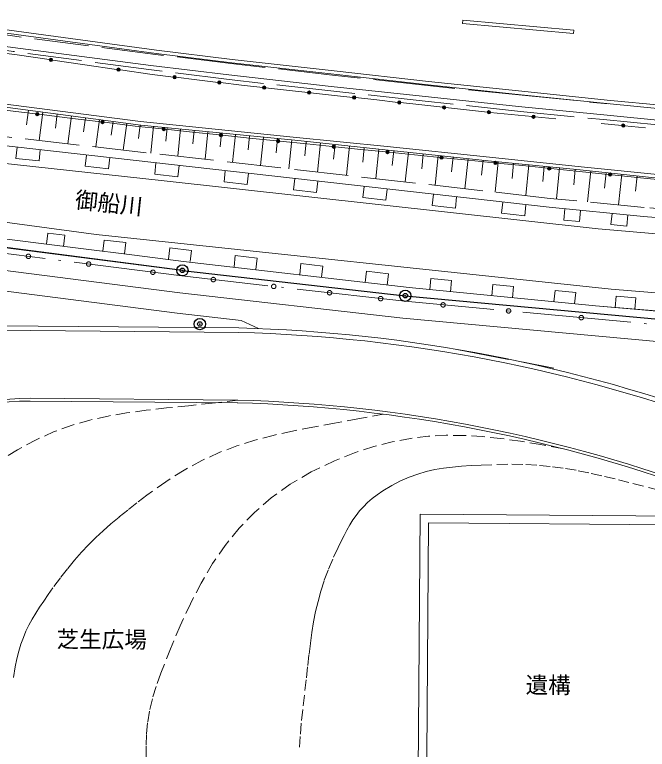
# Model space of a CAD drawing. Units: millimetres, scale not verified. Extents: x -94331 to 144568, y -56598 to 62562.
# Drawn here: x -41191 to -13166, y -9902 to 22633 of the extents above; entities that cross this region are included whole.
import ezdxf
from ezdxf.enums import TextEntityAlignment as Align

# ---------------------------------------------------------------- set-up
doc = ezdxf.new("R2010")
doc.units = ezdxf.units.MM
doc.header["$LTSCALE"] = 400
doc.header["$PDMODE"] = 32
doc.header["$PDSIZE"] = 200
for name, pattern in [('DASHED', [7.5, 6, -1.5]), ('DASHED1', [1.8, 1.2, -0.6]), ('LONG_DASHED_DOTTED', [15.25, 12, -1.5, 0.25, -1.5])]:
    doc.linetypes.add(name, pattern=pattern)
for name, color, linetype, lineweight in [('0-0_芯', 1, 'Continuous', 30), ('0-1_躯体', 7, 'Continuous', 9), ('0-2_壁', 7, 'Continuous', 9), ('0-3_建具', 7, 'DASHED1', 9)]:
    doc.layers.add(name, color=color, linetype=linetype, lineweight=lineweight)
doc.layers.add('0-7_ハッチ', color=7, linetype='Continuous')
doc.styles.add('ＭＳ ゴシック', font='')
doc.styles.get('ＭＳ ゴシック').set_extended_font_data('MS Gothic')

msp = doc.modelspace()

# ---------------------------------------------------------------- linework, layer by layer
at = {"layer": '0-0_芯'}
for q in [(-52416, 13699.8), (-23886.8, 10187.4)]:
    msp.add_line((-33761.2, 11310.3), q, dxfattribs=at)
msp.add_lwpolyline([(-23886.8, 10187.4), (-8015.5, 8719.9), (-7578.4, 14910.2), (-1302.9, 14432.3), (-1325.7, 14133.2), (-1206, 14124)], dxfattribs=at)
for centre in [(-33761.2, 11310.3), (-23886.8, 10187.4), (-32989.8, 8932.1)]:
    msp.add_circle(centre, 250, dxfattribs=at)
for p in [(-33761.2, 11310.3), (-23886.8, 10187.4), (-32989.8, 8932.1)]:
    msp.add_point(p, dxfattribs=at)
at = {"layer": '0-1_躯体'}
for p, q in [((-21335.1, 22394.3), (-21348.6, 22244.9)), ((-21348.6, 22244.9), (-16437.1, 21801.3)), ((-16423.6, 21950.7), (-21335.1, 22394.3)), ((-16423.6, 21950.7), (-16437.1, 21801.3)), ((-42476.7, 21036.5), (-41080.1, 20852)), ((-39668.6, 20647.2), (-41080.1, 20852)), ((-39499.2, 20622.6), (-38087.7, 20417.8)), ((-36676.1, 20213), (-38087.7, 20417.8)), ((-36506.7, 20188.5), (-35095.2, 19983.7)), ((-34161.6, 19872.5), (-35095.2, 19983.7)), ((-34049.5, 19859.2), (-33115.9, 19748)), ((-32182.3, 19636.8), (-33115.9, 19748)), ((-32070.3, 19623.5), (-31136.7, 19512.3)), ((-30196.9, 19409.2), (-31136.7, 19512.3)), ((-30084.1, 19396.8), (-29144.3, 19293.7)), ((-28204.5, 19190.6), (-29144.3, 19293.7)), ((-28091.7, 19178.2), (-27151.9, 19075.1)), ((-26210.1, 18971.3), (-27151.9, 19075.1)), ((-26097.1, 18958.8), (-25155.3, 18854.9)), ((-24213.5, 18751.1), (-25155.3, 18854.9)), ((-24100.5, 18738.6), (-23158.7, 18634.8)), ((-22223.3, 18534), (-23158.7, 18634.8)), ((-14946.9, 18186.1), (-18878.1, 18568.8)), ((-14956.9, 18700.9), (-9551.3, 18173.6)), ((-8323, 18204.5), (-14942, 18850.2)), ((-40270, 18241.2), (-41633.5, 18407.9)), ((-40579.4, 18403.8), (-40664.4, 17761.5)), ((-40106.4, 18221.1), (-38743, 18054.4)), ((-39937.1, 18318.8), (-40103.9, 17058.5)), ((-39307, 18235.4), (-39390.4, 17605.2)), ((-22111, 18521.9), (-21175.6, 18421.2)), ((-20240.3, 18320.4), (-21175.6, 18421.2)), ((-20128, 18308.3), (-19192.6, 18207.6)), ((-38676.9, 18152), (-38840.5, 16915.6)), ((-37379.6, 17887.7), (-38743, 18054.4)), ((-38058.7, 18070.1), (-38140.5, 17452)), ((-37440.6, 17988.3), (-37601.1, 16775.5)), ((-36834.1, 17908.1), (-36914.4, 17301.6)), ((-18261.7, 18117.2), (-19192.6, 18207.6)), ((-18150, 18106.4), (-17219.1, 18016)), ((-9553.9, 17654.6), (-14946.9, 18186.1)), ((-37216, 17867.7), (-35852.6, 17701)), ((-36227.7, 17827.8), (-36385.2, 16638)), ((-34657.5, 17576.1), (-35852.6, 17701)), ((-35632.8, 17749.1), (-35711.5, 17154.1)), ((-35035.7, 17689.1), (-35153.5, 16498.7)), ((-34440.5, 17630.2), (-34499.4, 17035)), ((-33845.3, 17571.3), (-33964.7, 16364.2)), ((-14288.1, 17727.7), (-15216.4, 17817)), ((-14176.8, 17716.9), (-13248.5, 17627.6)), ((-34514.1, 17561.1), (-33319, 17436.2)), ((-32124, 17311.3), (-33319, 17436.2)), ((-33241.7, 17511.6), (-33301.4, 16908.1)), ((-32638.2, 17451.9), (-32759.3, 16227.9)), ((-32026.2, 17391.4), (-32086.7, 16779.4)), ((-31980.5, 17296.3), (-30785.5, 17171.4)), ((-31414.2, 17330.8), (-31537, 16089.7)), ((-30793.6, 17269.4), (-30855, 16648.9)), ((-29590.4, 17046.5), (-30785.5, 17171.4)), ((-30173, 17208), (-30297.5, 15949.5)), ((-29543.8, 17145.8), (-29606, 16516.5)), ((-29447, 17031.5), (-28251.9, 16906.6)), ((-28914.5, 17083.5), (-29040.7, 15807.4)), ((-28276.7, 17017.5), (-28343.5, 16379.8)), ((-27639, 16950.7), (-27773.8, 15664.1)), ((-27125.6, 16793.4), (-28251.9, 16906.6)), ((-26995.7, 16883.3), (-27063.1, 16240)), ((-26990.5, 16779.8), (-25864.2, 16666.6)), ((-26352.4, 16815.9), (-26488.3, 15518.7)), ((-24737.9, 16553.5), (-25864.2, 16666.6)), ((-25703.8, 16747.9), (-25771.7, 16099.3)), ((-25055.2, 16680), (-25192.2, 15372.1)), ((-24401.3, 16611), (-24470.6, 15957.2)), ((-24602.7, 16539.9), (-23476.4, 16426.7)), ((-23747.5, 16541.7), (-23887.1, 15224.5)), ((-22350.2, 16313.5), (-23476.4, 16426.7)), ((-23088.9, 16471.9), (-23158.7, 15813.3)), ((-22430.3, 16402.1), (-22570.9, 15075.7)), ((-22215, 16300), (-21088.7, 16186.8)), ((-21767.1, 16331.7), (-21837.4, 15668.6)), ((-21103.9, 16261.4), (-21245.5, 14925.8)), ((-19962.4, 16073.6), (-21088.7, 16186.8)), ((-20436.1, 16190.6), (-20506.9, 15522.8)), ((-19767.9, 16123.2), (-19900.7, 14773.7)), ((-19827.3, 16060), (-18701, 15946.9)), ((-19093.1, 16056.9), (-19159.5, 15382.1)), ((-17574.7, 15833.7), (-18701, 15946.9)), ((-18418.3, 15990.5), (-18553, 14621.3)), ((-17733.7, 15923.1), (-17801.1, 15238.5)), ((-17439.5, 15820.1), (-16313.2, 15706.9)), ((-17049.1, 15855.8), (-17184.8, 14476.2)), ((-16359.3, 15787.9), (-16427.2, 15098.2)), ((-14902.4, 15559.7), (-16313.2, 15706.9)), ((-11247.9, 15244.6), (-16136.4, 15766)), ((-16092.5, 15901.2), (-11263.6, 15397.2)), ((-15669.9, 15716.3), (-15816.3, 14344.5)), ((-14984, 15643.1), (-15057.2, 14957.2)), ((-14733.1, 15542), (-13322.3, 15394.8)), ((-14298.2, 15569.9), (-14443, 14212.3)), ((-13619.3, 15497.5), (-13691.7, 14818.7)), ((-11911.4, 15247.6), (-13322.3, 15394.8)), ((-17515.9, 14101.4), (-13335.3, 13699.3)), ((-13335.3, 13699.3), (-7697.7, 13220.9)), ((-15343.4, 13146.8), (-7747.6, 12513.4)), ((-33716.8, 11707.1), (-35890.7, 11985.4)), ((-7931.1, 9914.7), (-14764.8, 10470.5)), ((-15468.3, 9742.2), (-7988.7, 9099))]:
    msp.add_line(p, q, dxfattribs=at)
at = {"layer": '0-1_躯体', "linetype": 'DASHED'}
for p, q in [((-18705.1, 19064.5), (-14906.1, 18684.2)), ((-7669.5, 13620), (-13299.2, 14097.7))]:
    msp.add_line(p, q, dxfattribs=at)
at = {"layer": '0-1_躯体'}
for points in [[(-72746, 26074), (-62836.2, 24706.1), (-55166.5, 23651.3), (-50113.7, 22952), (-47094.2, 22552.2), (-41126.3, 21748.6), (-34923.7, 20909.7), (-31567.2, 20498.1), (-27051.7, 19994.4), (-22877, 19531.7), (-18747.5, 19090.8), (-14956.9, 18700.9)], [(-14942, 18850.2), (-18731.9, 19240), (-22860.8, 19680.8), (-27035.2, 20143.5), (-31549.8, 20647), (-34904.5, 21058.5), (-41106.2, 21897.2), (-47074.4, 22700.9), (-50093.6, 23100.7), (-55146, 23799.9), (-62815.7, 24854.7), (-72725.5, 26222.6)], [(-50215.8, 22417), (-47210.9, 21998), (-41279.6, 21181.1), (-35158.9, 20384.6), (-31703.1, 19970.7), (-27177.2, 19455.7), (-23138, 19022.1), (-18878.1, 18568.8)], [(-62263.5, 20010.4), (-58641.2, 18963.3), (-56373.3, 18428.4), (-51547, 17379.5), (-47477.4, 16783.6), (-44334.4, 16337.8), (-34706.6, 15288.6), (-15343.4, 13146.8)], [(-43736, 18961.3), (-41706.5, 18686.6), (-35612.6, 17904.2), (-28860.8, 17210.1), (-24696.5, 16792.6), (-20157.9, 16327.3), (-16092.5, 15901.2)], [(-16136.4, 15766), (-20219.2, 16167.6), (-24773.7, 16650.5), (-28776.7, 17069.9), (-35606.5, 17745.6), (-41717.4, 18554.4)], [(-14764.8, 10470.5), (-37587.5, 12905.2), (-45367, 13947.8), (-49210.2, 14461.2), (-53360.5, 14999.2), (-55759.4, 15507.3), (-59469.5, 16433), (-62340.4, 17381.1)], [(-42105.7, 16882.4), (-17515.9, 14101.4), (-13335.3, 13699.3)], [(-41081.1, 16766.5), (-41137.3, 16269.7), (-40112.7, 16153.8), (-40056.5, 16650.6)], [(-38007.4, 16418.9), (-38063.6, 15922), (-37039, 15806.2), (-36982.8, 16303)], [(-34933.7, 16071.3), (-34989.8, 15574.4), (-33965.3, 15458.6), (-33909.1, 15955.4)], [(-31859.9, 15723.6), (-31916.1, 15226.8), (-30891.5, 15110.9), (-30835.4, 15607.8)], [(-28786.2, 15376), (-28842.4, 14879.2), (-27817.8, 14763.3), (-27761.6, 15260.2)], [(-25712.5, 15028.4), (-25768.7, 14531.6), (-24744.1, 14415.7), (-24687.9, 14912.5)], [(-22638.8, 14680.8), (-22694.9, 14184), (-21670.4, 14068.1), (-21614.2, 14564.9)], [(-19565, 14333.2), (-19621.2, 13836.4), (-18596.6, 13720.5), (-18540.4, 14217.3)], [(-38263.1, 12271), (-42838.5, 12848.7), (-47874.8, 13504.8), (-50287.4, 13799.8), (-52319.6, 14066.9)], [(-16819.1, 14034.4), (-16867, 13536.7), (-16170.2, 13469.7), (-16122.3, 13967.4)], [(-14728.8, 13833.4), (-14776.7, 13335.7), (-14079.9, 13268.7), (-14032, 13766.4)], [(-42838.5, 12848.7), (-38263.1, 12271), (-35890.7, 11985.4)], [(-39025.7, 12367.3), (-38963, 12863.4), (-39725.6, 12959.7), (-39788.2, 12463.6)], [(-36323.8, 12040.8), (-36264.9, 12537.3), (-37234.5, 12652.4), (-37293.5, 12155.9)], [(-33414.9, 11695.5), (-33356, 12192), (-34325.6, 12307.1), (-34384.6, 11810.6)], [(-30506, 11350.1), (-30447.1, 11846.7), (-31416.7, 11961.8), (-31475.6, 11465.2)], [(-33716.8, 11707.1), (-23718.5, 10544.4), (-15468.3, 9742.2)], [(-27597.1, 11004.8), (-27538.1, 11501.3), (-28507.8, 11616.4), (-28566.7, 11119.9)], [(-24688.2, 10659.5), (-24629.2, 11156), (-25598.9, 11271.1), (-25657.8, 10774.6)], [(-21885.1, 10366.1), (-21836.8, 10863.8), (-22753.5, 10952.9), (-22801.8, 10455.2)], [(-7612.6, 9066.7), (-15468.3, 9742.2), (-23718.5, 10544.4)], [(-19135.1, 10098.7), (-19086.7, 10596.4), (-20003.4, 10685.5), (-20051.8, 10187.9)], [(-16385, 9831.4), (-16336.6, 10329), (-17253.3, 10418.1), (-17301.7, 9920.5)], [(-13722.6, 9592.1), (-13679.8, 10090.3), (-14552.6, 10165.3), (-14595.5, 9667.2)]]:
    msp.add_lwpolyline(points, dxfattribs=at)
at = {"layer": '0-1_躯体', "linetype": 'DASHED'}
for points in [[(-18789.7, 18352.5), (-23146.5, 18814.5), (-27192.1, 19260), (-31686.7, 19758.3), (-35251, 20198.9), (-41255.6, 21007.4), (-47149.1, 21816.9), (-50274.5, 22238.3), (-55019.4, 22885.1), (-62837.1, 23945.9), (-72772.7, 25318.9)], [(-18705.1, 19064.5), (-22906.7, 19496.6), (-27114.1, 19959.5), (-31614.7, 20470.6), (-34953.1, 20876.9), (-41181.3, 21676.3), (-47101.2, 22483.7), (-50153.2, 22916.7)], [(-18789.7, 18352.5), (-15100.1, 17984.4), (-9021.5, 17408.6)], [(-13299.2, 14097.7), (-17474.2, 14499.3), (-42060.7, 17279.8)]]:
    msp.add_lwpolyline(points, dxfattribs=at)
at = {"layer": '0-1_躯体'}
for centre, radius in [((-39583.9, 20634.9), 75), ((-39583.9, 20634.9), 49.5), ((-39583.9, 20634.9), 24.5), ((-36591.4, 20200.7), 75), ((-36591.4, 20200.7), 49.5), ((-36591.4, 20200.7), 24.5), ((-34105.6, 19865.8), 75), ((-34105.6, 19865.8), 49.5), ((-34105.6, 19865.8), 24.5), ((-32126.3, 19630.2), 75), ((-32126.3, 19630.2), 49.5), ((-32126.3, 19630.2), 24.5), ((-30140.5, 19403), 75), ((-30140.5, 19403), 49.5), ((-30140.5, 19403), 24.5), ((-28148.1, 19184.4), 75), ((-28148.1, 19184.4), 49.5), ((-28148.1, 19184.4), 24.5), ((-26153.6, 18965), 75), ((-26153.6, 18965), 49.5), ((-26153.6, 18965), 24.5), ((-24157, 18744.9), 75), ((-24157, 18744.9), 49.5), ((-24157, 18744.9), 24.5), ((-22167.2, 18528), 75), ((-22167.2, 18528), 49.5), ((-22167.2, 18528), 24.5), ((-40188.2, 18231.1), 75), ((-40188.2, 18231.1), 49.5), ((-40188.2, 18231.1), 24.5), ((-20184.1, 18314.4), 75), ((-20184.1, 18314.4), 49.5), ((-20184.1, 18314.4), 24.5), ((-37297.8, 17877.7), 75), ((-37297.8, 17877.7), 49.5), ((-37297.8, 17877.7), 24.5), ((-18205.9, 18111.8), 75), ((-18205.9, 18111.8), 49.5), ((-18205.9, 18111.8), 24.5), ((-34585.8, 17568.6), 75), ((-34585.8, 17568.6), 49.5), ((-34585.8, 17568.6), 24.5), ((-14232.4, 17722.3), 75), ((-14232.4, 17722.3), 49.5), ((-14232.4, 17722.3), 24.5), ((-32052.3, 17303.8), 75), ((-32052.3, 17303.8), 49.5), ((-32052.3, 17303.8), 24.5), ((-29518.7, 17039), 75), ((-29518.7, 17039), 49.5), ((-29518.7, 17039), 24.5), ((-27058.1, 16786.6), 75), ((-27058.1, 16786.6), 49.5), ((-27058.1, 16786.6), 24.5), ((-24670.3, 16546.7), 75), ((-24670.3, 16546.7), 49.5), ((-24670.3, 16546.7), 24.5), ((-22282.6, 16306.7), 75), ((-22282.6, 16306.7), 49.5), ((-22282.6, 16306.7), 24.5), ((-19894.8, 16066.8), 75), ((-19894.8, 16066.8), 49.5), ((-19894.8, 16066.8), 24.5), ((-17507.1, 15826.9), 75), ((-17507.1, 15826.9), 49.5), ((-17507.1, 15826.9), 24.5), ((-14817.8, 15550.9), 75), ((-14817.8, 15550.9), 49.5), ((-14817.8, 15550.9), 24.5)]:
    msp.add_circle(centre, radius, dxfattribs=at)
at = {"layer": '0-2_壁'}
for p, q in [((-33991.1, 9409.1), (-52713, 11807.2)), ((-31156.6, 9086.8), (-33991.1, 9409.1)), ((-8085.9, 7722.2), (-23989.3, 9192.6)), ((-45176.1, 8884.3), (-31261.8, 8762.8)), ((-31156.6, 9086.8), (-30388.3, 8733.5)), ((-46312.1, 8694.2), (-40483.1, 8643.3)), ((-40483.2, 8643.3), (-31265.4, 8562.8)), ((-40509.3, 5643.4), (-31305.4, 5563)), ((-40510.3, 5523.4), (-31306.5, 5443.1))]:
    msp.add_line(p, q, dxfattribs=at)
at = {"layer": '0-2_壁', "linetype": 'DASHED'}
msp.add_line((-21672.1, 7822.3), (-17308.6, 6979.4), dxfattribs=at)
at = {"layer": '0-2_壁'}
for points in [[(-63056, 16374.1), (-61451.7, 15796.6), (-57837.7, 14794.1), (-55430, 14260.4), (-52416, 13699.8), (-33761.2, 11310.3), (-23886.8, 10187.4), (-8015.5, 8719.9)], [(-23989.3, 9192.6), (-33881.2, 10317.6), (-52571.1, 12711.5), (-55629.7, 13280.4)]]:
    msp.add_lwpolyline(points, dxfattribs=at)
at = {"layer": '0-2_壁', "linetype": 'LONG_DASHED_DOTTED'}
msp.add_lwpolyline([(-7367.2, 14893), (-7822.1, 8451), (-23912.4, 9938.7), (-33791.2, 11062.1), (-52454.8, 13452.7), (-55479.9, 14015.4), (-57898.2, 14551.4), (-61527.6, 15558.2), (-63140.7, 16138.9)], dxfattribs=at)
at = {"layer": '0-2_壁'}
for points in [[(-15510.2, -18123.6), (-19770.1, -18091.6), (-19744.9, -14731.7), (-23344.8, -14704.6), (-23230.6, 504.9), (-11770.9, 418.9), (-11885.1, -14790.7), (-15485, -14763.7)], [(-22961.9, -14327.5), (-22853.5, 122.1), (-12153.8, 41.7), (-12262.2, -14407.8), (-15862.1, -14380.8), (-15887.4, -17740.7), (-19387.3, -17714.4), (-19362, -14354.5)]]:
    msp.add_lwpolyline(points, close=True, dxfattribs=at)
at = {"layer": '0-2_壁', "linetype": 'LONG_DASHED_DOTTED'}
for centre in [(-40582.5, 11932), (-37915.2, 11590.4), (-35068.7, 11225.8), (-32392.1, 10903), (-29713.9, 10598.5), (-27241, 10317.2), (-24978.2, 10059.9), (-22213.5, 9781.6), (-19312.8, 9513.4), (-16091.2, 9215.5)]:
    msp.add_circle(centre, 98.8, dxfattribs=at)
at = {"layer": '0-2_壁'}
for centre, radius, start, end in [((-33099.1, -59372.4), 67959.9, 69.5896, 88.45383), ((-33106.9, -59412.2), 68200, 69.59522, 88.44976), ((-40583.5, -2856.3), 8500, 89.49981, 137.81518), ((-33045.4, -59095.9), 64682.3, 69.27991, 88.45852), ((-33045.4, -59095.9), 64682.3, 69.27991, 88.45852), ((-40583.5, -2856.3), 8380, 89.49981, 189.85312), ((-33106.9, -59412.2), 64880, 69.32793, 88.43643), ((-22829.8, -4328.2), 17880, 269.56982, 349.89873), ((-30978.8, -4603), 17664.1, 189.85312, 242.73881), ((-30978.8, -4603), 17544.1, 189.85312, 269.94376), ((-22829.9, -4328.1), 18000.2, 279.55189, 343.04379), ((-22829.9, -4328.1), 18000.2, 279.55189, 343.04379)]:
    msp.add_arc(centre, radius, start, end, dxfattribs=at)
at = {"layer": '0-3_建具'}
for points in [[(-31305.4, 5563), (-32439.6, 5428.4), (-33486.8, 5316.7), (-34459.5, 5215.7), (-35370.4, 5113.6), (-36232, 4998.4), (-37057, 4858.2), (-37857.8, 4680.9), (-38647.2, 4454.6), (-39437.6, 4167.4), (-40241.7, 3807.2), (-41072.1, 3362.1), (-41941.4, 2820.2)], [(-24864.6, 4942.1), (-25984.2, 4731.5), (-27019.8, 4543.8), (-27983.3, 4367.3), (-28886.3, 4190.1), (-29740.5, 4000.7), (-30557.7, 3787.3), (-31349.4, 3538.2), (-32127.5, 3241.7), (-32903.6, 2886.1), (-33689.4, 2459.7), (-34496.7, 1950.8), (-35337, 1347.6), (-35774.8, 1012.3), (-36182.9, 693.2), (-36565.1, 384.9), (-36925.5, 82.3), (-37267.9, -219.7), (-37596.4, -526.3), (-37914.8, -842.8), (-38227.1, -1174.1), (-38537.3, -1525.7), (-38849.2, -1902.5), (-39166.9, -2309.8), (-39494.2, -2752.8), (-39708, -3051.3), (-39906.8, -3335.2), (-40090.9, -3608.5), (-40260.9, -3875.2), (-40417.1, -4139.2), (-40560.1, -4404.8), (-40690.2, -4675.7), (-40808, -4956.2), (-40913.8, -5250.1), (-41008.1, -5561.6), (-41091.4, -5894.6), (-41164.1, -6253.1), (-41257.8, -6830.1)], [(-16958.3, 3425.9), (-17897, 3597.1), (-18790.9, 3744.8), (-19647.9, 3864.3), (-20476.1, 3950.8), (-21283.3, 3999.5), (-22077.6, 4005.4), (-22866.8, 3964), (-23659.1, 3870.3), (-24462.3, 3719.5), (-25284.4, 3506.9), (-26133.5, 3227.7), (-27017.3, 2877), (-28053.4, 2382.7), (-28985.2, 1836.7), (-29822.4, 1238.8), (-30574.9, 588.5), (-31252.5, -114.4), (-31865, -870.3), (-32422.2, -1679.5), (-32933.9, -2542.3), (-33409.9, -3459), (-33860.1, -4430), (-34294.1, -5455.6), (-34722, -6536.1), (-34929.4, -7117.8), (-35093, -7674), (-35215.9, -8210.3), (-35301.2, -8732.5), (-35351.8, -9246.2), (-35370.8, -9756.9), (-35361.2, -10270.4)], [(-12652.8, 1573.1), (-13337.8, 1749), (-13981.9, 1915.5), (-14593.6, 2071), (-15181.4, 2213.8), (-15753.9, 2342.4), (-16319.7, 2455), (-16887.3, 2550), (-17465.3, 2625.8), (-18062.2, 2680.8), (-18686.6, 2713.2), (-19347.1, 2721.5), (-20052.2, 2704), (-20523.5, 2683.9), (-20970, 2661.9), (-21395.4, 2634.6), (-21803.4, 2598.1), (-22197.6, 2549), (-22581.9, 2483.4), (-22959.9, 2397.8), (-23335.2, 2288.4), (-23711.6, 2151.7), (-24092.7, 1983.9), (-24482.3, 1781.5), (-24884, 1540.6)], [(-24884, 1540.6), (-25133.1, 1371.9), (-25357.4, 1200.3), (-25559.7, 1024.5), (-25742.9, 843.3), (-25909.9, 655.2), (-26063.6, 459.1), (-26206.7, 253.7), (-26342.2, 37.6), (-26472.9, -190.5), (-26601.7, -431.8), (-26731.5, -687.6), (-26865.1, -959.2), (-27104.5, -1474.5), (-27309.4, -1965.8), (-27483.5, -2438.8), (-27630.6, -2899.3), (-27754.3, -3353.1), (-27858.4, -3805.7), (-27946.7, -4262.9), (-28022.7, -4730.6), (-28090.4, -5214.3), (-28153.3, -5719.8), (-28215.2, -6252.8), (-28279.9, -6819.1), (-28358.4, -7500.2), (-28430.5, -8141.6), (-28493.4, -8750.8), (-28544.7, -9335.8), (-28581.7, -9904.2)]]:
    msp.add_lwpolyline(points, dxfattribs=at)

# ---------------------------------------------------------------- texts
at = {"layer": '0-7_ハッチ', "style": 'ＭＳ ゴシック'}
for s, rotation, p in [('御船川', 353.781, (-38566.7, 13868.1)), ('芝生広場', 359.57, (-39339.8, -5608.9)), ('遺構', 359.57, (-18561.6, -7635.4))]:
    msp.add_text(s, height=733.1, rotation=rotation, dxfattribs=at).set_placement(p, align=Align.BOTTOM_LEFT)

doc.saveas('drawing.dxf')
